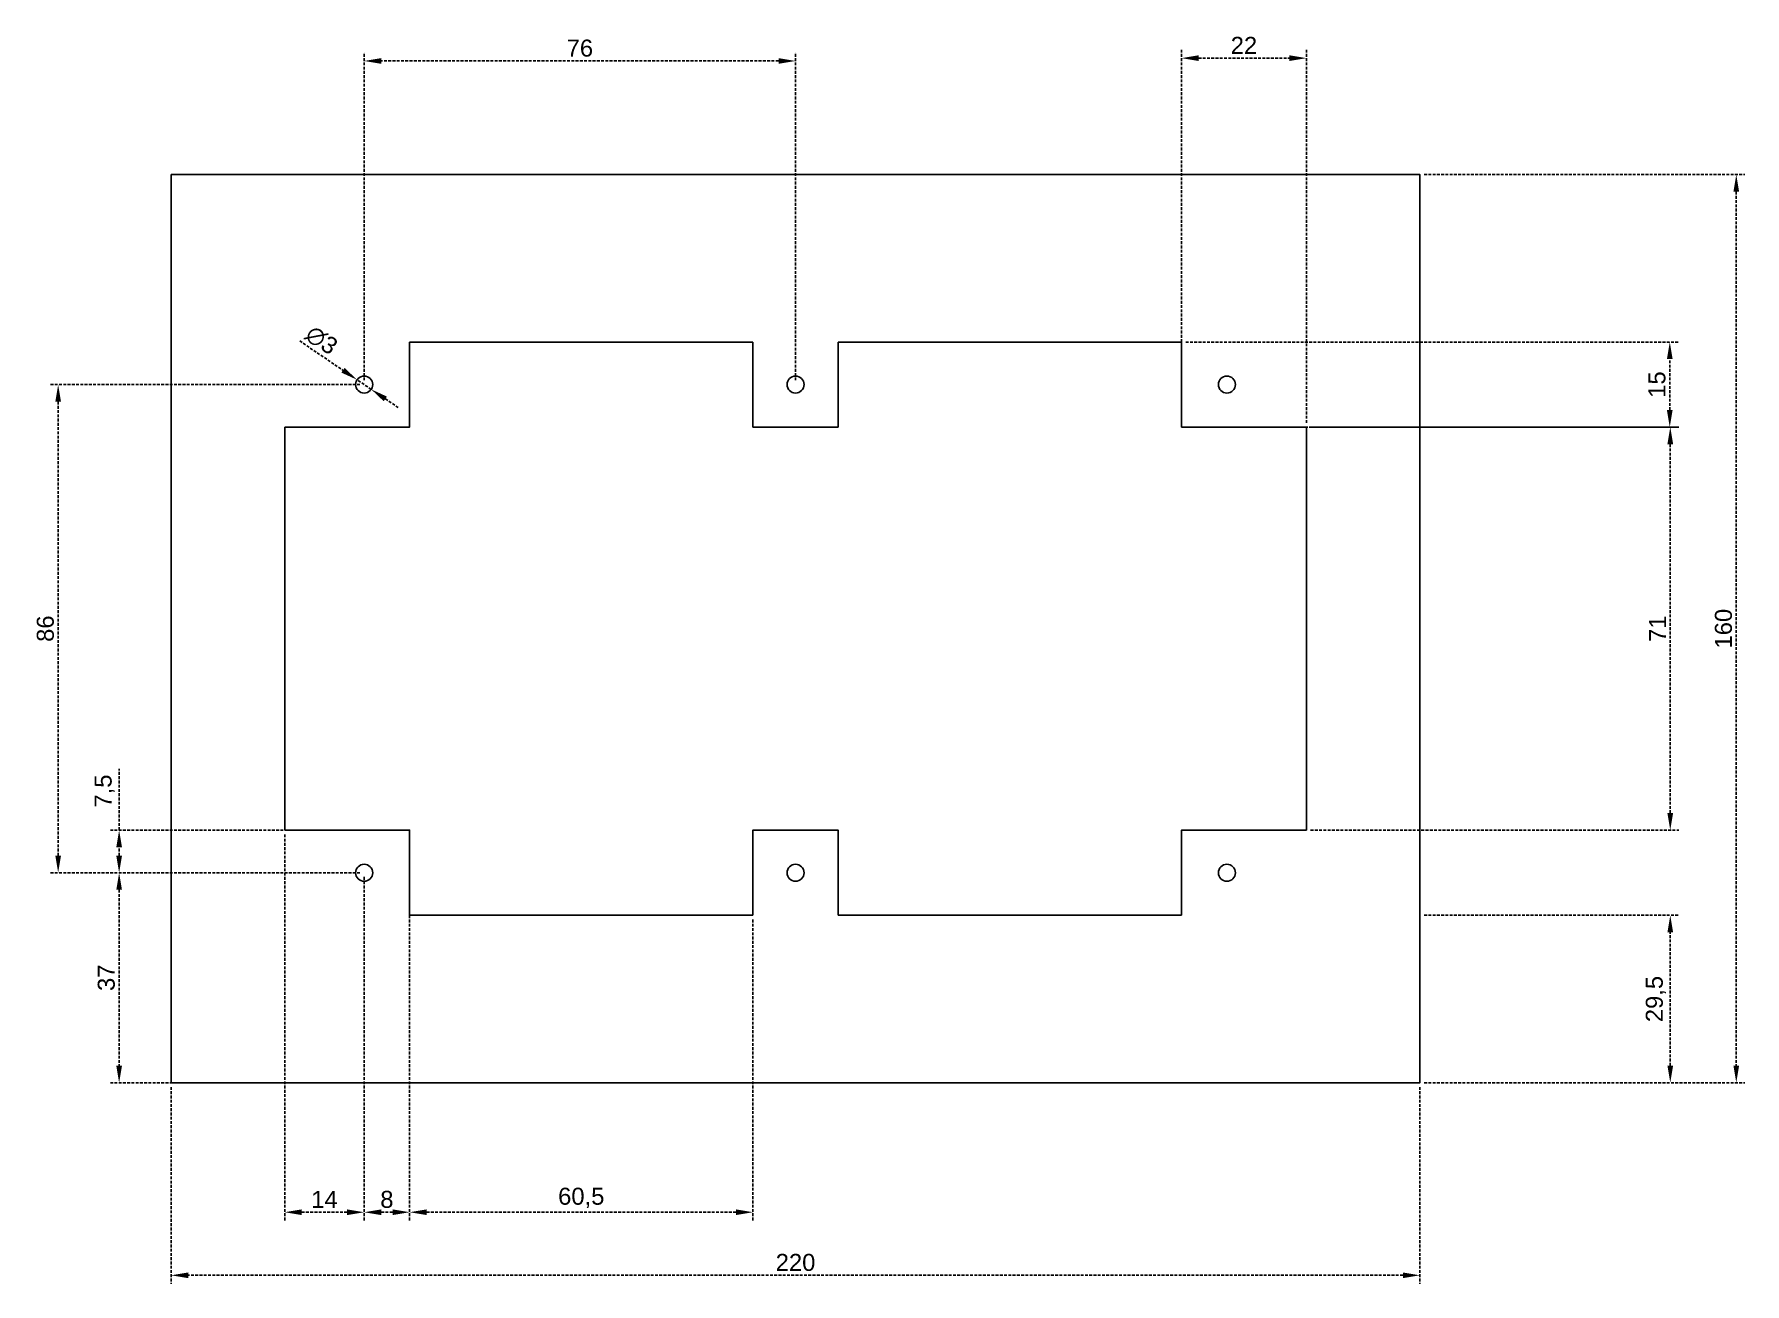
# Model space of a CAD drawing. Header units: millimetres. Extents: x -24 to 277, y -35 to 185.
import ezdxf

# ---------------------------------------------------------------- set-up
doc = ezdxf.new("R2010")
doc.units = ezdxf.units.MM
doc.linetypes.add('DASHED', pattern=[0.75, 0.5, -0.25])
doc.layers.get('Defpoints').update_dxf_attribs({"color": 1})
doc.layers.add('measure', color=3, linetype='DASHED')
doc.styles.get("Standard").update_dxf_attribs({"font": 'arial.ttf'})
doc.dimstyles.new('Decimal-3', dxfattribs={"dimscale": 1.2, "dimtxt": 2.5, "dimasz": 2.5, "dimexe": 1.25, "dimexo": 0.625, "dimtad": 1, "dimtxsty": 'Standard', "dimcen": 2.5, "dimadec": 0, "dimazin": 0, "dimtfac": 1, "dimtmove": 0, "dimatfit": 3, "dimfxl": 1, "dimarcsym": 0})

# ---------------------------------------------------------------- blocks, each defined once
blk = doc.blocks.new('*U3')
blk.add_circle((0, 0), 1.5)
blk = doc.blocks.new('*U4')
at = {"color": 0, "linetype": 'ByBlock', "lineweight": -2, "transparency": 16777216}
for p in [(0, 86), (76, 86), (152, 86), (0, 0), (76, 0), (152, 0)]:
    blk.add_blockref('*U3', p, dxfattribs=at)
blk = doc.blocks.new('*D22')
at = {"layer": 'Defpoints', "color": 0, "transparency": 16777216}
for p in [(220, 160), (220, 0), (275.74, 0)]:
    blk.add_point(p, dxfattribs=at)
at = {"layer": 'measure', "color": 0, "lineweight": -2, "transparency": 16777216}
for p, q in [((220.75, 160), (277.24, 160)), ((275.74, 157), (275.74, 3)), ((220.75, 0), (277.24, 0))]:
    blk.add_line(p, q, dxfattribs=at)
at = {"layer": 'measure', "color": 0, "transparency": 16777216}
for points in [[(275.24, 157), (276.24, 157), (275.74, 160)], [(275.24, 3), (276.24, 3), (275.74, 0)]]:
    blk.add_solid(points, dxfattribs=at)
at = {"layer": 'measure', "color": 0, "transparency": 16777216, "insert": (273.49, 80), "char_height": 3, "attachment_point": 5, "rotation": 90}
blk.add_mtext('160', dxfattribs=at)
blk = doc.blocks.new('*D23')
at = {"layer": 'Defpoints', "color": 0, "transparency": 16777216}
for p in [(200, 115.5), (200, 44.5), (264.11, 44.5)]:
    blk.add_point(p, dxfattribs=at)
at = {"layer": 'measure', "color": 0, "lineweight": -2, "transparency": 16777216}
for p, q in [((200.75, 115.5), (265.61, 115.5)), ((264.11, 112.5), (264.11, 47.5)), ((200.75, 44.5), (265.61, 44.5))]:
    blk.add_line(p, q, dxfattribs=at)
at = {"layer": 'measure', "color": 0, "transparency": 16777216}
for points in [[(263.61, 112.5), (264.61, 112.5), (264.11, 115.5)], [(263.61, 47.5), (264.61, 47.5), (264.11, 44.5)]]:
    blk.add_solid(points, dxfattribs=at)
at = {"layer": 'measure', "color": 0, "transparency": 16777216, "insert": (261.86, 80), "char_height": 3, "attachment_point": 5, "rotation": 90}
blk.add_mtext('71', dxfattribs=at)
blk = doc.blocks.new('*D24')
at = {"layer": 'Defpoints', "color": 0, "transparency": 16777216}
for p in [(178, 130.5), (264.02, 130.5), (178, 115.5)]:
    blk.add_point(p, dxfattribs=at)
at = {"layer": 'measure', "color": 0, "lineweight": -2, "transparency": 16777216}
for p, q in [((178.75, 130.5), (265.52, 130.5)), ((264.02, 118.5), (264.02, 127.5)), ((178.75, 115.5), (265.52, 115.5))]:
    blk.add_line(p, q, dxfattribs=at)
at = {"layer": 'measure', "color": 0, "transparency": 16777216}
for points in [[(263.52, 127.5), (264.52, 127.5), (264.02, 130.5)], [(263.52, 118.5), (264.52, 118.5), (264.02, 115.5)]]:
    blk.add_solid(points, dxfattribs=at)
at = {"layer": 'measure', "color": 0, "transparency": 16777216, "insert": (261.77, 123), "char_height": 3, "attachment_point": 5, "rotation": 90}
blk.add_mtext('15', dxfattribs=at)
blk = doc.blocks.new('*D25')
at = {"layer": 'Defpoints', "color": 0, "transparency": 16777216}
for p in [(200, 180.51), (178, 115.5), (200, 115.5)]:
    blk.add_point(p, dxfattribs=at)
at = {"layer": 'measure', "color": 0, "lineweight": -2, "transparency": 16777216}
for p, q in [((178, 116.25), (178, 182.01)), ((200, 116.25), (200, 182.01)), ((181, 180.51), (197, 180.51))]:
    blk.add_line(p, q, dxfattribs=at)
at = {"layer": 'measure', "color": 0, "transparency": 16777216}
for points in [[(181, 181.01), (181, 180.01), (178, 180.51)], [(197, 181.01), (197, 180.01), (200, 180.51)]]:
    blk.add_solid(points, dxfattribs=at)
at = {"layer": 'measure', "color": 0, "transparency": 16777216, "insert": (189, 182.76), "char_height": 3, "attachment_point": 5}
blk.add_mtext('22', dxfattribs=at)
blk = doc.blocks.new('*D26')
at = {"layer": 'Defpoints', "color": 0, "transparency": 16777216}
for p in [(34, 180.01), (34, 123), (110, 123)]:
    blk.add_point(p, dxfattribs=at)
at = {"layer": 'measure', "color": 0, "lineweight": -2, "transparency": 16777216}
for p, q in [((34, 123.75), (34, 181.51)), ((110, 123.75), (110, 181.51)), ((107, 180.01), (37, 180.01))]:
    blk.add_line(p, q, dxfattribs=at)
at = {"layer": 'measure', "color": 0, "transparency": 16777216}
for points in [[(37, 180.51), (37, 179.51), (34, 180.01)], [(107, 180.51), (107, 179.51), (110, 180.01)]]:
    blk.add_solid(points, dxfattribs=at)
at = {"layer": 'measure', "color": 0, "transparency": 16777216, "insert": (72, 182.26), "char_height": 3, "attachment_point": 5}
blk.add_mtext('76', dxfattribs=at)
blk = doc.blocks.new('*D27')
at = {"layer": 'Defpoints', "color": 0, "transparency": 16777216}
for p in [(220, 29.5), (264.11, 29.5), (220, 0)]:
    blk.add_point(p, dxfattribs=at)
at = {"layer": 'measure', "color": 0, "lineweight": -2, "transparency": 16777216}
for p, q in [((220.75, 29.5), (265.61, 29.5)), ((264.11, 3), (264.11, 26.5)), ((220.75, 0), (265.61, 0))]:
    blk.add_line(p, q, dxfattribs=at)
at = {"layer": 'measure', "color": 0, "transparency": 16777216}
for points in [[(263.61, 26.5), (264.61, 26.5), (264.11, 29.5)], [(263.61, 3), (264.61, 3), (264.11, 0)]]:
    blk.add_solid(points, dxfattribs=at)
at = {"layer": 'measure', "color": 0, "transparency": 16777216, "insert": (261.57, 14.75), "char_height": 3, "attachment_point": 5, "rotation": 90}
blk.add_mtext('29,5', dxfattribs=at)
blk = doc.blocks.new('*D28')
at = {"layer": 'Defpoints', "color": 0, "transparency": 16777216}
for p in [(42, 29.5), (102.5, 29.5), (42, -22.81)]:
    blk.add_point(p, dxfattribs=at)
at = {"layer": 'measure', "color": 0, "lineweight": -2, "transparency": 16777216}
for p, q in [((42, 28.75), (42, -24.31)), ((102.5, 28.75), (102.5, -24.31)), ((99.5, -22.81), (45, -22.81))]:
    blk.add_line(p, q, dxfattribs=at)
at = {"layer": 'measure', "color": 0, "transparency": 16777216}
for points in [[(45, -22.31), (45, -23.31), (42, -22.81)], [(99.5, -22.31), (99.5, -23.31), (102.5, -22.81)]]:
    blk.add_solid(points, dxfattribs=at)
at = {"layer": 'measure', "color": 0, "transparency": 16777216, "insert": (72.25, -20.27), "char_height": 3, "attachment_point": 5}
blk.add_mtext('60,5', dxfattribs=at)
blk = doc.blocks.new('*D29')
at = {"layer": 'Defpoints', "color": 0, "transparency": 16777216}
for p in [(42, 44.5), (34, 37), (42, -22.81)]:
    blk.add_point(p, dxfattribs=at)
at = {"layer": 'measure', "color": 0, "lineweight": -2, "transparency": 16777216}
for p, q in [((42, 43.75), (42, -24.31)), ((34, 36.25), (34, -24.31)), ((37, -22.81), (39, -22.81))]:
    blk.add_line(p, q, dxfattribs=at)
at = {"layer": 'measure', "color": 0, "transparency": 16777216}
for points in [[(37, -22.31), (37, -23.31), (34, -22.81)], [(39, -22.31), (39, -23.31), (42, -22.81)]]:
    blk.add_solid(points, dxfattribs=at)
at = {"layer": 'measure', "color": 0, "transparency": 16777216, "insert": (38, -20.56), "char_height": 3, "attachment_point": 5}
blk.add_mtext('8', dxfattribs=at)
blk = doc.blocks.new('*D30')
at = {"layer": 'Defpoints', "color": 0, "transparency": 16777216}
for p in [(20, 44.5), (34, 37), (20, -22.81)]:
    blk.add_point(p, dxfattribs=at)
at = {"layer": 'measure', "color": 0, "lineweight": -2, "transparency": 16777216}
for p, q in [((20, 43.75), (20, -24.31)), ((34, 36.25), (34, -24.31)), ((31, -22.81), (23, -22.81))]:
    blk.add_line(p, q, dxfattribs=at)
at = {"layer": 'measure', "color": 0, "transparency": 16777216}
for points in [[(23, -22.31), (23, -23.31), (20, -22.81)], [(31, -22.31), (31, -23.31), (34, -22.81)]]:
    blk.add_solid(points, dxfattribs=at)
at = {"layer": 'measure', "color": 0, "transparency": 16777216, "insert": (27, -20.56), "char_height": 3, "attachment_point": 5}
blk.add_mtext('14', dxfattribs=at)
blk = doc.blocks.new('*D31')
at = {"layer": 'Defpoints', "color": 0, "transparency": 16777216}
for p in [(-9.17, 44.5), (34, 44.5), (34, 37)]:
    blk.add_point(p, dxfattribs=at)
at = {"layer": 'measure', "color": 0, "lineweight": -2, "transparency": 16777216}
for p, q in [((-9.17, 44.5), (-9.17, 55.29)), ((33.25, 44.5), (-10.67, 44.5)), ((-9.17, 40), (-9.17, 41.5)), ((33.25, 37), (-10.67, 37))]:
    blk.add_line(p, q, dxfattribs=at)
at = {"layer": 'measure', "color": 0, "transparency": 16777216}
for points in [[(-9.67, 41.5), (-8.67, 41.5), (-9.17, 44.5)], [(-9.67, 40), (-8.67, 40), (-9.17, 37)]]:
    blk.add_solid(points, dxfattribs=at)
at = {"layer": 'measure', "color": 0, "transparency": 16777216, "insert": (-11.71, 51.39), "char_height": 3, "attachment_point": 5, "rotation": 90}
blk.add_mtext('7,5', dxfattribs=at)
blk = doc.blocks.new('*D32')
at = {"layer": 'Defpoints', "color": 0, "transparency": 16777216}
for p in [(34, 37), (-9.17, 0), (34, 0)]:
    blk.add_point(p, dxfattribs=at)
at = {"layer": 'measure', "color": 0, "lineweight": -2, "transparency": 16777216}
for p, q in [((33.25, 37), (-10.67, 37)), ((-9.17, 34), (-9.17, 3)), ((33.25, 0), (-10.67, 0))]:
    blk.add_line(p, q, dxfattribs=at)
at = {"layer": 'measure', "color": 0, "transparency": 16777216}
for points in [[(-9.67, 34), (-8.67, 34), (-9.17, 37)], [(-9.67, 3), (-8.67, 3), (-9.17, 0)]]:
    blk.add_solid(points, dxfattribs=at)
at = {"layer": 'measure', "color": 0, "transparency": 16777216, "insert": (-11.42, 18.5), "char_height": 3, "attachment_point": 5, "rotation": 90}
blk.add_mtext('37', dxfattribs=at)
blk = doc.blocks.new('*D33')
at = {"layer": 'Defpoints', "color": 0, "transparency": 16777216}
for p in [(34, 123), (-19.91, 37), (34, 37)]:
    blk.add_point(p, dxfattribs=at)
at = {"layer": 'measure', "color": 0, "lineweight": -2, "transparency": 16777216}
for p, q in [((33.25, 123), (-21.41, 123)), ((-19.91, 120), (-19.91, 40)), ((33.25, 37), (-21.41, 37))]:
    blk.add_line(p, q, dxfattribs=at)
at = {"layer": 'measure', "color": 0, "transparency": 16777216}
for points in [[(-20.41, 120), (-19.41, 120), (-19.91, 123)], [(-20.41, 40), (-19.41, 40), (-19.91, 37)]]:
    blk.add_solid(points, dxfattribs=at)
at = {"layer": 'measure', "color": 0, "transparency": 16777216, "insert": (-22.16, 80), "char_height": 3, "attachment_point": 5, "rotation": 90}
blk.add_mtext('86', dxfattribs=at)
blk = doc.blocks.new('*D34')
at = {"layer": 'Defpoints', "color": 0, "transparency": 16777216}
for p in [(32.76, 123.84), (35.24, 122.16)]:
    blk.add_point(p, dxfattribs=at)
at = {"layer": 'measure', "color": 0, "lineweight": -2, "transparency": 16777216}
for p, q in [((22.64, 130.69), (30.27, 125.52)), ((35.24, 122.16), (32.76, 123.84)), ((37.73, 120.48), (40.21, 118.8))]:
    blk.add_line(p, q, dxfattribs=at)
at = {"layer": 'measure', "color": 0, "transparency": 16777216}
for points in [[(30.55, 125.94), (29.99, 125.11), (32.76, 123.84)], [(38.01, 120.89), (37.45, 120.06), (35.24, 122.16)]]:
    blk.add_solid(points, dxfattribs=at)
at = {"layer": 'measure', "color": 0, "transparency": 16777216, "insert": (26.48, 130.81), "char_height": 3, "attachment_point": 5, "rotation": 325.9189}
blk.add_mtext('∅3', dxfattribs=at)
blk = doc.blocks.new('*D35')
at = {"layer": 'Defpoints', "color": 0, "transparency": 16777216}
for p in [(0, 0), (220, 0), (0, -33.92)]:
    blk.add_point(p, dxfattribs=at)
at = {"layer": 'measure', "color": 0, "lineweight": -2, "transparency": 16777216}
for p, q in [((0, -0.75), (0, -35.42)), ((220, -0.75), (220, -35.42)), ((217, -33.92), (3, -33.92))]:
    blk.add_line(p, q, dxfattribs=at)
at = {"layer": 'measure', "color": 0, "transparency": 16777216}
for points in [[(3, -33.42), (3, -34.42), (0, -33.92)], [(217, -33.42), (217, -34.42), (220, -33.92)]]:
    blk.add_solid(points, dxfattribs=at)
at = {"layer": 'measure', "color": 0, "transparency": 16777216, "insert": (110, -31.67), "char_height": 3, "attachment_point": 5}
blk.add_mtext('220', dxfattribs=at)

msp = doc.modelspace()

# ---------------------------------------------------------------- linework, layer by layer
msp.add_lwpolyline([(0, 160), (220, 160), (220, 0), (0, 0)], close=True)
for points in [[(42, 130.5), (42, 115.5), (20, 115.5)], [(42, 130.5), (102.5, 130.5)], [(102.5, 130.5), (102.5, 115.5), (110, 115.5)], [(117.5, 130.5), (117.5, 115.5), (110, 115.5)], [(117.5, 130.5), (178, 130.5)], [(178, 130.5), (178, 115.5), (200, 115.5)], [(20, 44.5), (20, 115.5)], [(200, 115.5), (200, 44.5)], [(42, 29.5), (42, 44.5), (20, 44.5)], [(102.5, 29.5), (102.5, 44.5), (110, 44.5)], [(117.5, 29.5), (117.5, 44.5), (110, 44.5)], [(178, 29.5), (178, 44.5), (200, 44.5)], [(102.5, 29.5), (42, 29.5)], [(178, 29.5), (117.5, 29.5)]]:
    msp.add_lwpolyline(points)

# ---------------------------------------------------------------- block references
msp.add_blockref('*U4', (34, 37))

# ---------------------------------------------------------------- dimensions: what is measured, and where the dimension line sits
at = {"layer": 'measure'}
for base, p1, p2, picture, middle in [((34, 180.008), (110, 123), (34, 123), '*D26', (72, 182.258)), ((200, 180.508), (178, 115.5), (200, 115.5), '*D25', (189, 182.758)), ((20, -22.808), (34, 37), (20, 44.5), '*D30', (27, -20.558)), ((42, -22.808), (34, 37), (42, 44.5), '*D29', (38, -20.558)), ((42, -22.808), (102.5, 29.5), (42, 29.5), '*D28', (72.25, -20.273)), ((0, -33.917), (220, 0), (0, 0), '*D35', (110, -31.667))]:
    dim = msp.add_linear_dim(base=base, p1=p1, p2=p2, dimstyle='Decimal-3', dxfattribs=at)
    dim.commit()
    dim.dimension.update_dxf_attribs({"geometry": picture, "text_midpoint": middle})
dim = msp.add_linear_dim(base=(275.738, 0), p1=(220, 160), p2=(220, 0), angle=90, dimstyle='Decimal-3', dxfattribs=at)
dim.commit()
dim.dimension.update_dxf_attribs({"geometry": '*D22', "text_midpoint": (275.738, 80), "dimtype": 160})
dim = msp.add_diameter_dim_2p(p1=(35.242, 122.159), p2=(32.758, 123.841), dimstyle='Decimal-3', dxfattribs=at)
dim.commit()
dim.dimension.update_dxf_attribs({"geometry": '*D34', "text_midpoint": (25.215, 128.944)})
for base, p1, p2, picture, middle in [((264.021, 130.5), (178, 115.5), (178, 130.5), '*D24', (261.771, 123)), ((-19.913, 37), (34, 123), (34, 37), '*D33', (-22.163, 80)), ((264.108, 44.5), (200, 115.5), (200, 44.5), '*D23', (261.858, 80)), ((-9.173, 44.5), (34, 37), (34, 44.5), '*D31', (-11.709, 51.393)), ((-9.173, 0), (34, 37), (34, 0), '*D32', (-11.423, 18.5)), ((264.108, 29.5), (220, 0), (220, 29.5), '*D27', (261.572, 14.75))]:
    dim = msp.add_linear_dim(base=base, p1=p1, p2=p2, angle=90, dimstyle='Decimal-3', dxfattribs=at)
    dim.commit()
    dim.dimension.update_dxf_attribs({"geometry": picture, "text_midpoint": middle})

doc.saveas('drawing.dxf')
